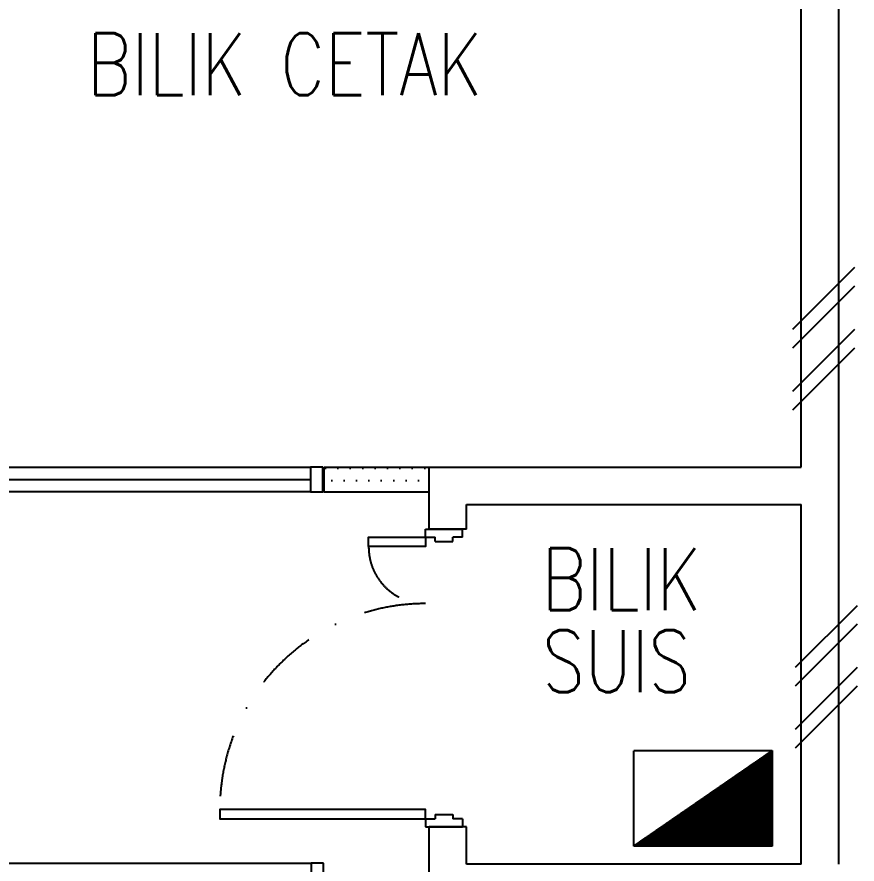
# Model space of a CAD drawing. Header units: millimetres. Extents: x 982 to 80582, y 687 to 58800.
# Drawn here: x 40630 to 44017, y 19133 to 22549 of the extents above; entities that cross this region are included whole.
import ezdxf
from ezdxf.enums import TextEntityAlignment as Align

# ---------------------------------------------------------------- set-up
doc = ezdxf.new("R2010")
doc.units = ezdxf.units.MM
doc.linetypes.add('DASHDOT', pattern=[1, 0.5, -0.25, 0, -0.25])
doc.linetypes.add('HIDDEN', pattern=[0.375, 0.25, -0.125])
for name, color, linetype in [('A-ARR', 4, 'Continuous'), ('A-DOOR', 9, 'Continuous'), ('A-HATCH', 8, 'Continuous'), ('A-PARTITION', 4, 'Continuous'), ('A-ROOMSYM', 3, 'Continuous'), ('A-WALL', 1, 'Continuous'), ('A-WIN', 9, 'Continuous'), ('A-WLH', 7, 'Continuous'), ('ELECT', 6, 'Continuous')]:
    doc.layers.add(name, color=color, linetype=linetype)
doc.styles.add('style1', font='romans.shx', dxfattribs={"height": 750})

# ---------------------------------------------------------------- blocks, each defined once
blk = doc.blocks.new('A$C49831240')
at = {"layer": 'A-WLH', "color": 8}
for p, q in [((250, 575), (0, 325)), ((250, 500), (0, 250)), ((250, 325), (0, 75)), ((250, 250), (0, 0))]:
    blk.add_line(p, q, dxfattribs=at)
blk = doc.blocks.new('A$C453929C5')
at = {"layer": 'A-DOOR', "color": 8}
for p, q in [((828.9, 1168), (828.9, 1200)), ((828.9, 1200), (978.9, 1200)), ((978.9, 1168), (978.9, 1200)), ((828.9, 1168), (868.9, 1168)), ((868.9, 1150), (868.9, 1168)), ((938.9, 1150), (938.9, 1168)), ((978.9, 1168), (938.9, 1168)), ((868.9, 1150), (938.9, 1150)), ((868.9, 50), (938.9, 50)), ((868.9, 50), (868.9, 32)), ((938.9, 50), (938.9, 32)), ((828.9, 32), (828.9, 0)), ((828.9, 32), (868.9, 32)), ((978.9, 32), (938.9, 32)), ((978.9, 32), (978.9, 0)), ((828.9, 0), (978.9, 0))]:
    blk.add_line(p, q, dxfattribs=at)
for points in [[(828.9, 1168), (828.9, 1130), (600, 1130), (600, 1168)], [(828.9, 32), (828.9, 70), (0, 70), (0, 32)]]:
    blk.add_lwpolyline(points, close=True, dxfattribs=at)
at = {"layer": 'A-DOOR', "color": 8, "linetype": 'DASHDOT', "ltscale": 500}
for centre, radius, start, end in [((828.1, 1128.1), 228.1, 179.5322, 270.0678), ((828.1, 71.9), 828.1, 89.9322, 180.1289)]:
    blk.add_arc(centre, radius, start, end, dxfattribs=at)
blk = doc.blocks.new('A$C58571686')
at = {"layer": 'A-WIN', "color": 8, "ltscale": 790000000.0}
for p, q in [((50, 100), (1450, 100)), ((1450, 0), (50, 0))]:
    blk.add_line(p, q, dxfattribs=at)
at = {"layer": 'A-WIN', "color": 8}
blk.add_line((50, 50), (1450, 50), dxfattribs=at)
for points in [[(50, 100), (0, 100), (0, 0), (50, 0)], [(1500, 100), (1450, 100), (1450, 0), (1500, 0)]]:
    blk.add_lwpolyline(points, close=True, dxfattribs=at)
blk = doc.blocks.new('DB G')
at = {"layer": 'ELECT', "linetype": 'HIDDEN'}
h = blk.add_hatch(dxfattribs=at)
h.set_pattern_fill('ANSI31', color=3)
h.set_pattern_definition([(45, (0, 0), (-0.08838834765, 0.08838834765), [])])
h.paths.add_polyline_path([(13841.4, 40815.3), (13841.4, 41200.3), (13282.8, 40815.3)])
at = {"layer": 'ELECT', "color": 7, "linetype": 'HIDDEN'}
blk.add_line((13841.4, 41200.3), (13282.8, 40815.3), dxfattribs=at)
blk.add_lwpolyline([(13282.8, 41200.3), (13841.4, 41200.3), (13841.4, 40815.3), (13282.8, 40815.3)], close=True, dxfattribs=at)

msp = doc.modelspace()

# ---------------------------------------------------------------- hatches: boundary and pattern name
at = {"layer": 'A-HATCH'}
h = msp.add_hatch(dxfattribs=at)
h.set_pattern_fill('DOTS', color=8, scale=800)
h.set_pattern_definition([(0, (3598.94, -197620.703), (25, 50), [0, -50])])
h.paths.add_polyline_path([(39417.1, 24533.1), (39317.1, 24533.1), (39317.1, 20633.1), (39467.1, 20633.1), (39467.1, 20733.1), (39417.1, 20733.1)])
h.paths.add_polyline_path([(42292.1, 20733.1), (41867.1, 20733.1), (41867.1, 20633.1), (42292.1, 20633.1)])

# ---------------------------------------------------------------- linework, layer by layer
at = {"color": 8}
msp.add_line((41867.1, 20733.1), (41867.1, 20633.1), dxfattribs=at)
at = {"layer": 'A-PARTITION', "color": 8}
for p, q in [((41867.1, 20733.1), (42292.1, 20733.1)), ((42292.1, 20633.1), (41867.1, 20633.1))]:
    msp.add_line(p, q, dxfattribs=at)
at = {"layer": 'A-WALL', "color": 8}
for p, q in [((43792.1, 20733.1), (43792.1, 25133.1)), ((43942.1, 23783.1), (43942.1, 19133.1)), ((42292.1, 20483.1), (42292.1, 20733.1)), ((42292.1, 20733.1), (43792.1, 20733.1)), ((42442.1, 20483.1), (42442.1, 20583.1)), ((42442.1, 20583.1), (43792.1, 20583.1)), ((43792.1, 19133.1), (43792.1, 20583.1)), ((42442.1, 20483.1), (42292.1, 20483.1)), ((42292.1, 18983.1), (42292.1, 19283.1)), ((42442.1, 19283.1), (42292.1, 19283.1)), ((42442.1, 19133.1), (42442.1, 19283.1)), ((43792.1, 19133.1), (42442.1, 19133.1))]:
    msp.add_line(p, q, dxfattribs=at)

# ---------------------------------------------------------------- block references
at = {"color": 7, "linetype": 'HIDDEN'}
msp.add_blockref('DB G', (29834.3, -21609.6), dxfattribs=at)
at = {"layer": 'A-ARR', "color": 8}
for p in [(40363.6, 20633.7), (40366.1, 19036.3)]:
    msp.add_blockref('A$C58571686', p, dxfattribs=at)
at = {"layer": 'A-DOOR', "color": 8}
msp.add_blockref('A$C453929C5', (41447.9, 19283.5), dxfattribs=at)
at = {"layer": 'A-WLH', "color": 8}
for p in [(43756.8, 20963.3), (43767.5, 19600.1)]:
    msp.add_blockref('A$C49831240', p, dxfattribs=at)

# ---------------------------------------------------------------- texts
at = {"layer": 'A-ROOMSYM', "color": 8, "style": 'style1', "width": 0.8}
for s, p in [('BILIK CETAK', (41709, 22233.3)), ('BILIK', (43067.5, 20156.9)), ('SUIS', (43048, 19825.8))]:
    msp.add_text(s, height=250, dxfattribs=at).set_placement(p, align=Align.CENTER)

doc.saveas('drawing.dxf')
